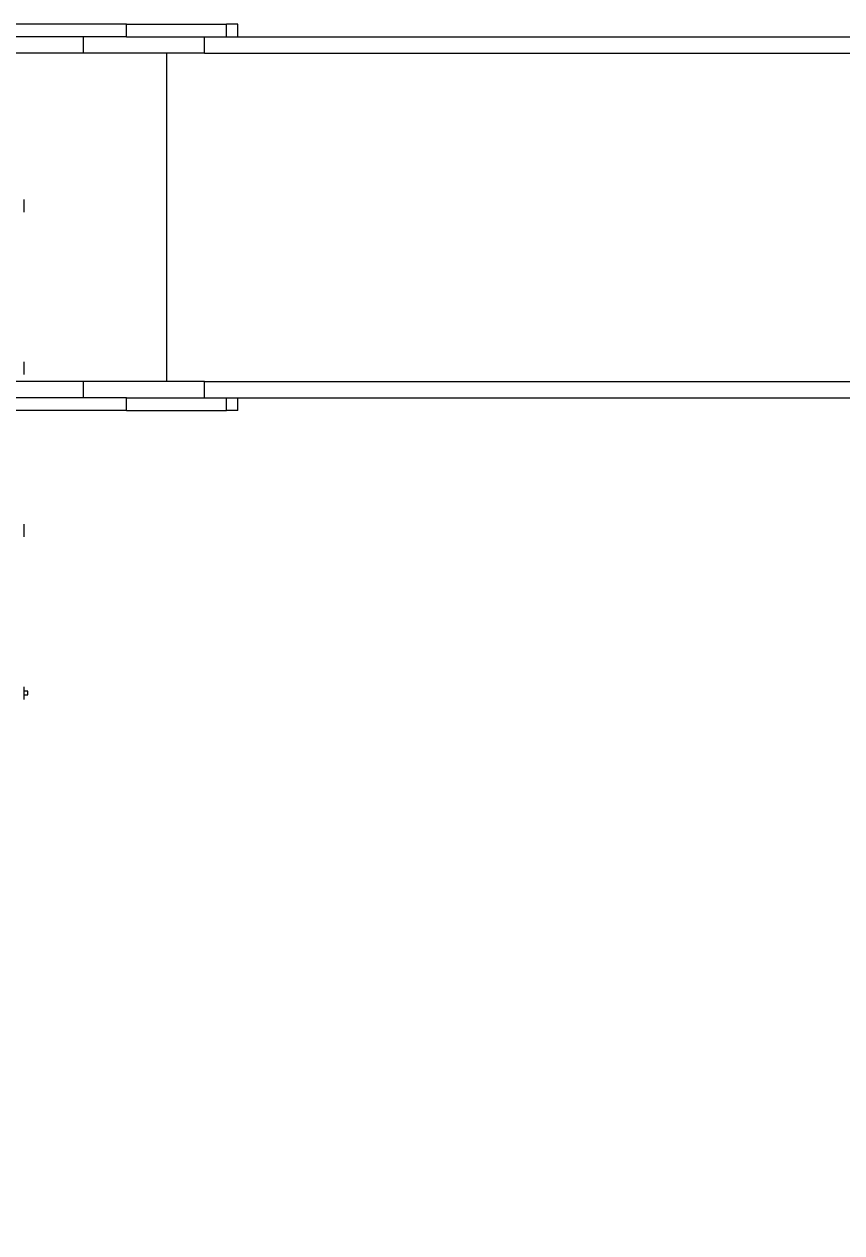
# Model space of a CAD drawing. Header units: millimetres. Extents: x -5427 to 5041, y -4732 to 3732.
# Drawn here: x 516 to 1874, y -105 to 1905 of the extents above; entities that cross this region are included whole.
import ezdxf

# ---------------------------------------------------------------- set-up
doc = ezdxf.new("R2010")
doc.units = ezdxf.units.MM
doc.layers.add('DIKOM_ОБЪЕКТ', color=7, linetype='Continuous')
doc.layers.add('DIKOM_РАЗМЕР_ОБЪЕКТА', color=7, linetype='Continuous')
doc.styles.add('style1', font='arial.ttf', dxfattribs={"width": 0.8})
doc.dimstyles.new('1-50', dxfattribs={"dimtxt": 300, "dimasz": 200, "dimexe": 100, "dimexo": 0, "dimgap": 100, "dimtad": 1, "dimtxsty": 'style1', "dimcen": 200, "dimclrd": 7, "dimclre": 7, "dimclrt": 7, "dimadec": 1, "dimazin": 2, "dimtfac": 1, "dimtmove": 0, "dimatfit": 2, "dimfxl": 0, "dimlwd": 25, "dimlwe": 18, "dimarcsym": 0})

# ---------------------------------------------------------------- blocks, each defined once
blk = doc.blocks.new('*D2')
at = {"layer": 'Defpoints', "color": 0, "transparency": 16777216}
for p in [(3071.7, 1268.6), (-2679.8, 366.6), (3071.7, -4057.3)]:
    blk.add_point(p, dxfattribs=at)
at = {"layer": 'DIKOM_РАЗМЕР_ОБЪЕКТА', "color": 7, "lineweight": 18, "transparency": 16777216}
for p, q in [((3071.7, 1268.6), (3071.7, -4157.3)), ((-2679.8, 366.6), (-2679.8, -4157.3))]:
    blk.add_line(p, q, dxfattribs=at)
at = {"layer": 'DIKOM_РАЗМЕР_ОБЪЕКТА', "color": 7, "lineweight": 25, "transparency": 16777216}
blk.add_line((-2479.8, -4057.3), (2871.7, -4057.3), dxfattribs=at)
at = {"layer": 'DIKOM_РАЗМЕР_ОБЪЕКТА', "color": 7, "transparency": 16777216}
for points in [[(-2479.8, -4024), (-2479.8, -4090.6), (-2679.8, -4057.3)], [(2871.7, -4024), (2871.7, -4090.6), (3071.7, -4057.3)]]:
    blk.add_solid(points, dxfattribs=at)
at = {"layer": 'DIKOM_РАЗМЕР_ОБЪЕКТА', "color": 7, "transparency": 16777216, "insert": (196, -3804.1), "char_height": 300, "attachment_point": 5, "style": 'style1'}
blk.add_mtext('5700', dxfattribs=at)

msp = doc.modelspace()

# ---------------------------------------------------------------- linework, layer by layer
at = {"layer": 'DIKOM_ОБЪЕКТ', "color": 7, "linetype": 'Continuous', "lineweight": 15}
for p, q in [((686.158, 1904.634), (425.741, 1904.634)), ((686.158, 1883.634), (686.158, 1904.634)), ((686.158, 1904.634), (852.292, 1904.634)), ((852.292, 1883.634), (852.292, 1904.634)), ((871.153, 1904.634), (852.292, 1904.634)), ((871.153, 1883.634), (871.153, 1904.634)), ((686.158, 1883.634), (425.741, 1883.634)), ((615.011, 1856.634), (615.011, 1883.634)), ((686.158, 1883.634), (852.292, 1883.634)), ((815.556, 1856.634), (815.556, 1883.634)), ((852.292, 1883.634), (2455.63, 1883.634)), ((615.011, 1856.634), (362.241, 1856.634)), ((815.556, 1856.634), (615.011, 1856.634)), ((752.576, 1856.634), (752.576, 1310.634)), ((815.556, 1856.634), (2455.63, 1856.634)), ((516.241, 1603.112), (516.241, 1613.134)), ((516.241, 1592.134), (516.241, 1603.112)), ((516.241, 1333.887), (516.241, 1343.134)), ((516.241, 1322.134), (516.241, 1333.887)), ((615.011, 1310.634), (362.241, 1310.634)), ((615.011, 1283.634), (615.011, 1310.634)), ((815.556, 1310.634), (615.011, 1310.634)), ((815.556, 1283.634), (815.556, 1310.634)), ((815.556, 1310.634), (2455.63, 1310.634)), ((686.158, 1283.634), (425.741, 1283.634)), ((686.158, 1262.634), (686.158, 1283.634)), ((686.158, 1283.634), (852.292, 1283.634)), ((852.292, 1262.634), (852.292, 1283.634)), ((852.292, 1283.634), (2455.63, 1283.634)), ((871.153, 1262.634), (871.153, 1283.634)), ((686.158, 1262.634), (425.741, 1262.634)), ((686.158, 1262.634), (852.292, 1262.634)), ((871.153, 1262.634), (852.292, 1262.634)), ((516.241, 1064.58), (516.241, 1073.134)), ((516.241, 1052.134), (516.241, 1064.58)), ((516.241, 792.776), (516.241, 803.134)), ((522.141, 795.634), (516.241, 795.634)), ((516.241, 782.134), (516.241, 792.776)), ((516.241, 789.634), (522.141, 789.634)), ((522.241, 795.534), (522.141, 795.634)), ((522.141, 789.634), (522.141, 795.634)), ((522.141, 789.634), (522.241, 789.734)), ((522.241, 792.756), (522.241, 795.534)), ((522.241, 789.734), (522.241, 792.756))]:
    msp.add_line(p, q, dxfattribs=at)

# ---------------------------------------------------------------- dimensions: what is measured, and where the dimension line sits
at = {"layer": 'DIKOM_РАЗМЕР_ОБЪЕКТА'}
dim = msp.add_linear_dim(base=(3071.691, -4057.301), p1=(-2679.759, 366.634), p2=(3071.691, 1268.634), text='5700', dimstyle='1-50', dxfattribs=at)
dim.commit()
dim.dimension.update_dxf_attribs({"geometry": '*D2', "text_midpoint": (195.966, -4057.301), "dimtype": 160})

doc.saveas('drawing.dxf')
